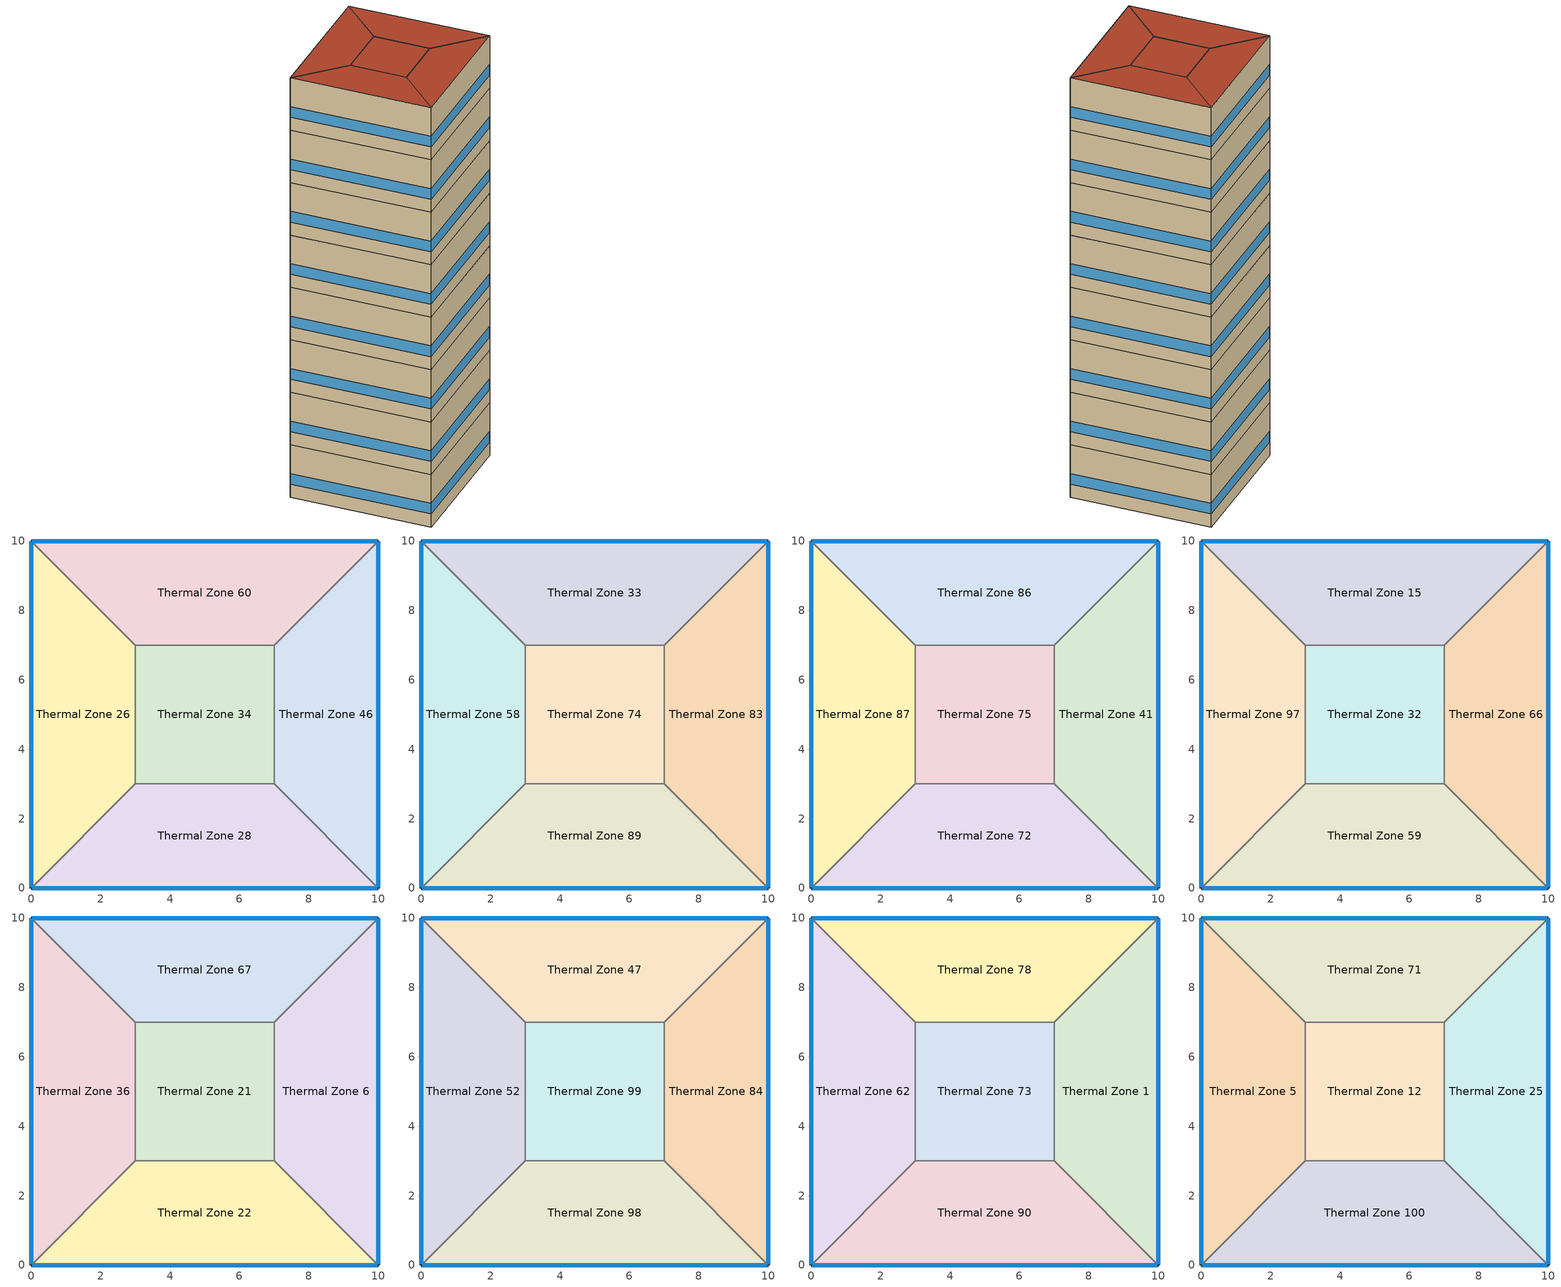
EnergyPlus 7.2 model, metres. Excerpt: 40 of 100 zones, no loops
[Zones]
Thermal Zone 34
 floor to Thermal Zone 53 (000_Interior Floor): 3,3 3,7 7,7 7,3 z48
 wall to Thermal Zone 26 (000_Interior Wall): 3,7 3,3 z48:52
 wall to Thermal Zone 60 (000_Interior Wall): 7,7 3,7 z48:52
 wall to Thermal Zone 28 (000_Interior Wall): 3,3 7,3 z48:52
 wall to Thermal Zone 46 (000_Interior Wall): 7,3 7,7 z48:52
Thermal Zone 46
 floor to Thermal Zone 37 (000_Interior Floor): 10,10 10,0 7,3 7,7 z48
 wall outside (ASHRAE_189.1-2009_ExtWall_SteelFrame_ClimateZone 4-8): 10,0 10,10 z48:52
 wall to Thermal Zone 60 (000_Interior Wall): 10,10 7,7 z48:52
 wall to Thermal Zone 28 (000_Interior Wall): 7,3 10,0 z48:52
 window (ASHRAE_189.1-2009_ExtWindow_ClimateZone 4-5): 10,0.03 10,9.97 z49:49.8
Thermal Zone 60
 floor to Thermal Zone 76 (000_Interior Floor): 0,10 10,10 7,7 3,7 z48
 wall outside (ASHRAE_189.1-2009_ExtWall_SteelFrame_ClimateZone 4-8): 10,10 0,10 z48:52
 wall to Thermal Zone 26 (000_Interior Wall): 0,10 3,7 z48:52
 window (ASHRAE_189.1-2009_ExtWindow_ClimateZone 4-5): 9.97,10 0.03,10 z49:49.8
Thermal Zone 28
 floor to Thermal Zone 96 (000_Interior Floor): 10,0 0,0 3,3 7,3 z48
 wall outside (ASHRAE_189.1-2009_ExtWall_SteelFrame_ClimateZone 4-8): 0,0 10,0 z48:52
 wall to Thermal Zone 26 (000_Interior Wall): 3,3 0,0 z48:52
 window (ASHRAE_189.1-2009_ExtWindow_ClimateZone 4-5): 0.03,0 9.97,0 z49:49.8
Thermal Zone 26
 floor to Thermal Zone 18 (000_Interior Floor): 0,0 0,10 3,7 3,3 z48
 wall outside (ASHRAE_189.1-2009_ExtWall_SteelFrame_ClimateZone 4-8): 0,10 0,0 z48:52
 window (ASHRAE_189.1-2009_ExtWindow_ClimateZone 4-5): 0,9.97 0,0.03 z49:49.8
Thermal Zone 58
 floor to Thermal Zone 26 (000_Interior Floor): 0,0 0,10 3,7 3,3 z52
 wall outside (ASHRAE_189.1-2009_ExtWall_SteelFrame_ClimateZone 4-8): 0,10 0,0 z52:56
 wall to Thermal Zone 33 (000_Interior Wall): 3,7 0,10 z52:56
 wall to Thermal Zone 74 (000_Interior Wall): 3,3 3,7 z52:56
 wall to Thermal Zone 89 (000_Interior Wall): 0,0 3,3 z52:56
 window (ASHRAE_189.1-2009_ExtWindow_ClimateZone 4-5): 0,9.97 0,0.03 z53:53.8
Thermal Zone 89
 floor to Thermal Zone 28 (000_Interior Floor): 10,0 0,0 3,3 7,3 z52
 wall outside (ASHRAE_189.1-2009_ExtWall_SteelFrame_ClimateZone 4-8): 0,0 10,0 z52:56
 wall to Thermal Zone 83 (000_Interior Wall): 10,0 7,3 z52:56
 wall to Thermal Zone 74 (000_Interior Wall): 7,3 3,3 z52:56
 window (ASHRAE_189.1-2009_ExtWindow_ClimateZone 4-5): 0.03,0 9.97,0 z53:53.8
Thermal Zone 83
 floor to Thermal Zone 46 (000_Interior Floor): 10,10 10,0 7,3 7,7 z52
 wall outside (ASHRAE_189.1-2009_ExtWall_SteelFrame_ClimateZone 4-8): 10,0 10,10 z52:56
 wall to Thermal Zone 74 (000_Interior Wall): 7,7 7,3 z52:56
 wall to Thermal Zone 33 (000_Interior Wall): 10,10 7,7 z52:56
 window (ASHRAE_189.1-2009_ExtWindow_ClimateZone 4-5): 10,0.03 10,9.97 z53:53.8
Thermal Zone 33
 floor to Thermal Zone 60 (000_Interior Floor): 0,10 10,10 7,7 3,7 z52
 wall outside (ASHRAE_189.1-2009_ExtWall_SteelFrame_ClimateZone 4-8): 10,10 0,10 z52:56
 wall to Thermal Zone 74 (000_Interior Wall): 3,7 7,7 z52:56
 window (ASHRAE_189.1-2009_ExtWindow_ClimateZone 4-5): 9.97,10 0.03,10 z53:53.8
Thermal Zone 74
 floor to Thermal Zone 34 (000_Interior Floor): 3,3 3,7 7,7 7,3 z52
Thermal Zone 41
 floor to Thermal Zone 83 (000_Interior Floor): 10,10 10,0 7,3 7,7 z56
 wall outside (ASHRAE_189.1-2009_ExtWall_SteelFrame_ClimateZone 4-8): 10,0 10,10 z56:60
 wall to Thermal Zone 86 (000_Interior Wall): 10,10 7,7 z56:60
 wall to Thermal Zone 72 (000_Interior Wall): 7,3 10,0 z56:60
 wall to Thermal Zone 75 (000_Interior Wall): 7,7 7,3 z56:60
 window (ASHRAE_189.1-2009_ExtWindow_ClimateZone 4-5): 10,0.03 10,9.97 z57:57.8
Thermal Zone 86
 floor to Thermal Zone 33 (000_Interior Floor): 0,10 10,10 7,7 3,7 z56
 wall outside (ASHRAE_189.1-2009_ExtWall_SteelFrame_ClimateZone 4-8): 10,10 0,10 z56:60
 wall to Thermal Zone 87 (000_Interior Wall): 0,10 3,7 z56:60
 wall to Thermal Zone 75 (000_Interior Wall): 3,7 7,7 z56:60
 window (ASHRAE_189.1-2009_ExtWindow_ClimateZone 4-5): 9.97,10 0.03,10 z57:57.8
Thermal Zone 75
 floor to Thermal Zone 74 (000_Interior Floor): 3,3 3,7 7,7 7,3 z56
 wall to Thermal Zone 87 (000_Interior Wall): 3,7 3,3 z56:60
 wall to Thermal Zone 72 (000_Interior Wall): 3,3 7,3 z56:60
Thermal Zone 72
 floor to Thermal Zone 89 (000_Interior Floor): 10,0 0,0 3,3 7,3 z56
 wall outside (ASHRAE_189.1-2009_ExtWall_SteelFrame_ClimateZone 4-8): 0,0 10,0 z56:60
 wall to Thermal Zone 87 (000_Interior Wall): 3,3 0,0 z56:60
 window (ASHRAE_189.1-2009_ExtWindow_ClimateZone 4-5): 0.03,0 9.97,0 z57:57.8
Thermal Zone 87
 floor to Thermal Zone 58 (000_Interior Floor): 0,0 0,10 3,7 3,3 z56
 wall outside (ASHRAE_189.1-2009_ExtWall_SteelFrame_ClimateZone 4-8): 0,10 0,0 z56:60
 window (ASHRAE_189.1-2009_ExtWindow_ClimateZone 4-5): 0,9.97 0,0.03 z57:57.8
Thermal Zone 32
 floor to Thermal Zone 75 (000_Interior Floor): 3,3 3,7 7,7 7,3 z60
 wall to Thermal Zone 97 (000_Interior Wall): 3,7 3,3 z60:64
 wall to Thermal Zone 66 (000_Interior Wall): 7,3 7,7 z60:64
 wall to Thermal Zone 59 (000_Interior Wall): 3,3 7,3 z60:64
 wall to Thermal Zone 15 (000_Interior Wall): 7,7 3,7 z60:64
Thermal Zone 59
 floor to Thermal Zone 72 (000_Interior Floor): 10,0 0,0 3,3 7,3 z60
 wall outside (ASHRAE_189.1-2009_ExtWall_SteelFrame_ClimateZone 4-8): 0,0 10,0 z60:64
 wall to Thermal Zone 97 (000_Interior Wall): 3,3 0,0 z60:64
 wall to Thermal Zone 66 (000_Interior Wall): 10,0 7,3 z60:64
 window (ASHRAE_189.1-2009_ExtWindow_ClimateZone 4-5): 0.03,0 9.97,0 z61:61.8
Thermal Zone 66
 floor to Thermal Zone 41 (000_Interior Floor): 10,10 10,0 7,3 7,7 z60
 wall outside (ASHRAE_189.1-2009_ExtWall_SteelFrame_ClimateZone 4-8): 10,0 10,10 z60:64
 wall to Thermal Zone 15 (000_Interior Wall): 10,10 7,7 z60:64
 window (ASHRAE_189.1-2009_ExtWindow_ClimateZone 4-5): 10,0.03 10,9.97 z61:61.8
Thermal Zone 15
 floor to Thermal Zone 86 (000_Interior Floor): 0,10 10,10 7,7 3,7 z60
 wall outside (ASHRAE_189.1-2009_ExtWall_SteelFrame_ClimateZone 4-8): 10,10 0,10 z60:64
 wall to Thermal Zone 97 (000_Interior Wall): 0,10 3,7 z60:64
 window (ASHRAE_189.1-2009_ExtWindow_ClimateZone 4-5): 9.97,10 0.03,10 z61:61.8
Thermal Zone 97
 floor to Thermal Zone 87 (000_Interior Floor): 0,0 0,10 3,7 3,3 z60
 wall outside (ASHRAE_189.1-2009_ExtWall_SteelFrame_ClimateZone 4-8): 0,10 0,0 z60:64
 window (ASHRAE_189.1-2009_ExtWindow_ClimateZone 4-5): 0,9.97 0,0.03 z61:61.8
Thermal Zone 21
 floor to Thermal Zone 32 (000_Interior Floor): 3,3 3,7 7,7 7,3 z64
 wall to Thermal Zone 67 (000_Interior Wall): 7,7 3,7 z64:68
 wall to Thermal Zone 36 (000_Interior Wall): 3,7 3,3 z64:68
 wall to Thermal Zone 22 (000_Interior Wall): 3,3 7,3 z64:68
 wall to Thermal Zone 6 (000_Interior Wall): 7,3 7,7 z64:68
Thermal Zone 67
 floor to Thermal Zone 15 (000_Interior Floor): 0,10 10,10 7,7 3,7 z64
 wall outside (ASHRAE_189.1-2009_ExtWall_SteelFrame_ClimateZone 4-8): 10,10 0,10 z64:68
 wall to Thermal Zone 36 (000_Interior Wall): 0,10 3,7 z64:68
 wall to Thermal Zone 6 (000_Interior Wall): 7,7 10,10 z64:68
 window (ASHRAE_189.1-2009_ExtWindow_ClimateZone 4-5): 9.97,10 0.03,10 z65:65.8
Thermal Zone 36
 floor to Thermal Zone 97 (000_Interior Floor): 0,0 0,10 3,7 3,3 z64
 wall outside (ASHRAE_189.1-2009_ExtWall_SteelFrame_ClimateZone 4-8): 0,10 0,0 z64:68
 wall to Thermal Zone 22 (000_Interior Wall): 0,0 3,3 z64:68
 window (ASHRAE_189.1-2009_ExtWindow_ClimateZone 4-5): 0,9.97 0,0.03 z65:65.8
Thermal Zone 6
 floor to Thermal Zone 66 (000_Interior Floor): 10,10 10,0 7,3 7,7 z64
 wall outside (ASHRAE_189.1-2009_ExtWall_SteelFrame_ClimateZone 4-8): 10,0 10,10 z64:68
 wall to Thermal Zone 22 (000_Interior Wall): 7,3 10,0 z64:68
 window (ASHRAE_189.1-2009_ExtWindow_ClimateZone 4-5): 10,0.03 10,9.97 z65:65.8
Thermal Zone 22
 floor to Thermal Zone 59 (000_Interior Floor): 10,0 0,0 3,3 7,3 z64
 wall outside (ASHRAE_189.1-2009_ExtWall_SteelFrame_ClimateZone 4-8): 0,0 10,0 z64:68
 window (ASHRAE_189.1-2009_ExtWindow_ClimateZone 4-5): 0.03,0 9.97,0 z65:65.8
Thermal Zone 99
 floor to Thermal Zone 21 (000_Interior Floor): 3,3 3,7 7,7 7,3 z68
 wall to Thermal Zone 52 (000_Interior Wall): 3,7 3,3 z68:72
 wall to Thermal Zone 98 (000_Interior Wall): 3,3 7,3 z68:72
 wall to Thermal Zone 47 (000_Interior Wall): 7,7 3,7 z68:72
 wall to Thermal Zone 84 (000_Interior Wall): 7,3 7,7 z68:72
Thermal Zone 98
 floor to Thermal Zone 22 (000_Interior Floor): 10,0 0,0 3,3 7,3 z68
 wall outside (ASHRAE_189.1-2009_ExtWall_SteelFrame_ClimateZone 4-8): 0,0 10,0 z68:72
 wall to Thermal Zone 84 (000_Interior Wall): 10,0 7,3 z68:72
 wall to Thermal Zone 52 (000_Interior Wall): 3,3 0,0 z68:72
 window (ASHRAE_189.1-2009_ExtWindow_ClimateZone 4-5): 0.03,0 9.97,0 z69:69.8
Thermal Zone 84
 floor to Thermal Zone 6 (000_Interior Floor): 10,10 10,0 7,3 7,7 z68
 wall outside (ASHRAE_189.1-2009_ExtWall_SteelFrame_ClimateZone 4-8): 10,0 10,10 z68:72
 wall to Thermal Zone 47 (000_Interior Wall): 10,10 7,7 z68:72
 window (ASHRAE_189.1-2009_ExtWindow_ClimateZone 4-5): 10,0.03 10,9.97 z69:69.8
Thermal Zone 52
 floor to Thermal Zone 36 (000_Interior Floor): 0,0 0,10 3,7 3,3 z68
 wall outside (ASHRAE_189.1-2009_ExtWall_SteelFrame_ClimateZone 4-8): 0,10 0,0 z68:72
 wall to Thermal Zone 47 (000_Interior Wall): 3,7 0,10 z68:72
 window (ASHRAE_189.1-2009_ExtWindow_ClimateZone 4-5): 0,9.97 0,0.03 z69:69.8
Thermal Zone 47
 floor to Thermal Zone 67 (000_Interior Floor): 0,10 10,10 7,7 3,7 z68
 wall outside (ASHRAE_189.1-2009_ExtWall_SteelFrame_ClimateZone 4-8): 10,10 0,10 z68:72
 window (ASHRAE_189.1-2009_ExtWindow_ClimateZone 4-5): 9.97,10 0.03,10 z69:69.8
Thermal Zone 1
 floor to Thermal Zone 84 (000_Interior Floor): 10,10 10,0 7,3 7,7 z72
 wall outside (ASHRAE_189.1-2009_ExtWall_SteelFrame_ClimateZone 4-8): 10,0 10,10 z72:76
 wall to Thermal Zone 90 (000_Interior Wall): 7,3 10,0 z72:76
 wall to Thermal Zone 73 (000_Interior Wall): 7,7 7,3 z72:76
 wall to Thermal Zone 78 (000_Interior Wall): 10,10 7,7 z72:76
 window (ASHRAE_189.1-2009_ExtWindow_ClimateZone 4-5): 10,0.03 10,9.97 z73:73.8
Thermal Zone 73
 floor to Thermal Zone 99 (000_Interior Floor): 3,3 3,7 7,7 7,3 z72
 wall to Thermal Zone 78 (000_Interior Wall): 7,7 3,7 z72:76
 wall to Thermal Zone 90 (000_Interior Wall): 3,3 7,3 z72:76
 wall to Thermal Zone 62 (000_Interior Wall): 3,7 3,3 z72:76
Thermal Zone 90
 floor to Thermal Zone 98 (000_Interior Floor): 10,0 0,0 3,3 7,3 z72
 wall outside (ASHRAE_189.1-2009_ExtWall_SteelFrame_ClimateZone 4-8): 0,0 10,0 z72:76
 wall to Thermal Zone 62 (000_Interior Wall): 3,3 0,0 z72:76
 window (ASHRAE_189.1-2009_ExtWindow_ClimateZone 4-5): 0.03,0 9.97,0 z73:73.8
Thermal Zone 62
 floor to Thermal Zone 52 (000_Interior Floor): 0,0 0,10 3,7 3,3 z72
 wall outside (ASHRAE_189.1-2009_ExtWall_SteelFrame_ClimateZone 4-8): 0,10 0,0 z72:76
 wall to Thermal Zone 78 (000_Interior Wall): 3,7 0,10 z72:76
 window (ASHRAE_189.1-2009_ExtWindow_ClimateZone 4-5): 0,9.97 0,0.03 z73:73.8
Thermal Zone 78
 floor to Thermal Zone 47 (000_Interior Floor): 0,10 10,10 7,7 3,7 z72
 wall outside (ASHRAE_189.1-2009_ExtWall_SteelFrame_ClimateZone 4-8): 10,10 0,10 z72:76
 window (ASHRAE_189.1-2009_ExtWindow_ClimateZone 4-5): 9.97,10 0.03,10 z73:73.8
Thermal Zone 25
 floor to Thermal Zone 1 (000_Interior Floor): 10,10 10,0 7,3 7,7 z76
 wall outside (ASHRAE_189.1-2009_ExtWall_SteelFrame_ClimateZone 4-8): 10,0 10,10 z76:80
 wall to Thermal Zone 100 (000_Interior Wall): 7,3 10,0 z76:80
 wall to Thermal Zone 71 (000_Interior Wall): 10,10 7,7 z76:80
 wall to Thermal Zone 12 (000_Interior Wall): 7,7 7,3 z76:80
 window (ASHRAE_189.1-2009_ExtWindow_ClimateZone 4-5): 10,0.03 10,9.97 z77:77.8
 roof outside (ASHRAE_189.1-2009_ExtRoof_IEAD_ClimateZone 2-5): 7,7 7,3 10,0 10,10 z80
Thermal Zone 71
 floor to Thermal Zone 78 (000_Interior Floor): 0,10 10,10 7,7 3,7 z76
 wall outside (ASHRAE_189.1-2009_ExtWall_SteelFrame_ClimateZone 4-8): 10,10 0,10 z76:80
 wall to Thermal Zone 5 (000_Interior Wall): 0,10 3,7 z76:80
 wall to Thermal Zone 12 (000_Interior Wall): 3,7 7,7 z76:80
 window (ASHRAE_189.1-2009_ExtWindow_ClimateZone 4-5): 9.97,10 0.03,10 z77:77.8
 roof outside (ASHRAE_189.1-2009_ExtRoof_IEAD_ClimateZone 2-5): 3,7 7,7 10,10 0,10 z80
Thermal Zone 5
 floor to Thermal Zone 62 (000_Interior Floor): 0,0 0,10 3,7 3,3 z76
 wall outside (ASHRAE_189.1-2009_ExtWall_SteelFrame_ClimateZone 4-8): 0,10 0,0 z76:80
 wall to Thermal Zone 12 (000_Interior Wall): 3,3 3,7 z76:80
 wall to Thermal Zone 100 (000_Interior Wall): 0,0 3,3 z76:80
 window (ASHRAE_189.1-2009_ExtWindow_ClimateZone 4-5): 0,9.97 0,0.03 z77:77.8
 roof outside (ASHRAE_189.1-2009_ExtRoof_IEAD_ClimateZone 2-5): 3,3 3,7 0,10 0,0 z80
Thermal Zone 100
 floor to Thermal Zone 90 (000_Interior Floor): 10,0 0,0 3,3 7,3 z76
 wall outside (ASHRAE_189.1-2009_ExtWall_SteelFrame_ClimateZone 4-8): 0,0 10,0 z76:80
 wall to Thermal Zone 12 (000_Interior Wall): 7,3 3,3 z76:80
 window (ASHRAE_189.1-2009_ExtWindow_ClimateZone 4-5): 0.03,0 9.97,0 z77:77.8
 roof outside (ASHRAE_189.1-2009_ExtRoof_IEAD_ClimateZone 2-5): 7,3 3,3 0,0 10,0 z80
Thermal Zone 12
 floor to Thermal Zone 73 (000_Interior Floor): 3,3 3,7 7,7 7,3 z76
 roof outside (ASHRAE_189.1-2009_ExtRoof_IEAD_ClimateZone 2-5): 7,3 7,7 3,7 3,3 z80
[Site:Location]
Philadelphia International Ap_PA_USA Design_Conditions: Latitude {deg}=39.87; Longitude {deg}=-75.23; Time Zone {hr}=-5; Elevation {m}=2
[SizingPeriod:DesignDay] Day of Month=21; Dry-Bulb Temperature Range Modifier Type=DefaultMultipliers; Barometric Pressure {Pa}=101301; Rain Indicator=No; Snow Indicator=No; Daylight Saving Time Indicator=No
Name | Month | Day Type | Maximum Dry-Bulb Temperature {C} | Daily Dry-Bulb Temperature Range {deltaC} | Humidity Condition Type | Wetbulb or DewPoint at Maximum Dry-Bulb {C} | Wind Speed {m/s} | Wind Direction {deg} | Solar Model Indicator | ASHRAE Clear Sky Optical Depth for Beam Irradiance (taub) | ASHRAE Clear Sky Optical Depth for Diffuse Irradiance (taud) | Sky Clearness | Enthalpy at Maximum Dry-Bulb {J/kg}
Philadelphia International Ap Ann Clg 2% Condns DB=>MWB | 7 | SummerDesignDay | 31.1 | 9.4 | Wetbulb | 22.8 | 5 | 240 | ASHRAETau | 0.55 | 1.776
Philadelphia International Ap Ann Hum_n 99% Condns DP=>MCDB | 1 | WinterDesignDay | -6.7 | 0 | Dewpoint | -18 | 5.2 | 290 | ASHRAEClearSky |  |  | 0
Philadelphia International Ap Ann Clg .4% Condns Enth=>MDB | 7 | SummerDesignDay | 31.7 | 9.4 | Enthalpy |  | 5 | 240 | ASHRAETau | 0.55 | 1.776 |  | 79100
Philadelphia International Ap Ann Htg 99.6% Condns DB | 1 | WinterDesignDay | -10.8 | 0 | Wetbulb | -10.8 | 5.2 | 290 | ASHRAEClearSky |  |  | 0
[Building]
Building 1
[Material] Thermal Absorptance=0.9
Name | Roughness | Thickness {m} | Conductivity {W/m-K} | Density {kg/m3} | Specific Heat {J/kg-K} | Solar Absorptance | Visible Absorptance
000_M11 100mm lightweight concrete | MediumRough | 0.1016 | 0.53 | 1280 | 840 | 0.7 | 0.7
Roof Insulation [21] | MediumRough | 0.2105 | 0.049 | 265 | 836.8 | 0.7 | 0.7
Roof Membrane | VeryRough | 0.0095 | 0.16 | 1121.29 | 1460 | 0.7 | 0.7
Metal Decking | MediumSmooth | 0.0015 | 45.006 | 7680 | 418.4 | 0.7 | 0.3
Wall Insulation [39] | MediumRough | 0.1184 | 0.045 | 265 | 836.8 | 0.7 | 0.7
1/2IN Gypsum | Smooth | 0.0127 | 0.16 | 784.9 | 830 | 0.92 | 0.92
000_G01a 19mm gypsum board | MediumSmooth | 0.019 | 0.16 | 800 | 1090 | 0.7 | 0.7
000_F16 Acoustic tile | MediumSmooth | 0.0191 | 0.06 | 368 | 590 | 0.7 | 0.7
[Material:AirGap]
Name | Thermal Resistance {m2-K/W}
000_F05 Ceiling air space resistance | 0.18
000_F04 Wall air space resistance | 0.15
[Material:NoMass]
MAT-SHEATH: Roughness=Rough; Thermal Resistance {m2-K/W}=0.3626; Thermal Absorptance=0.9; Solar Absorptance=0.7; Visible Absorptance=0.7
[WindowMaterial:Glazing]
Theoretical Glass [207]: Optical Data Type=SpectralAverage; Thickness {m}=0.003; Solar Transmittance at Normal Incidence=0.3311; Front Side Solar Reflectance at Normal Incidence=0.6189; Back Side Solar Reflectance at Normal Incidence=0.6189; Visible Transmittance at Normal Incidence=0.44; Front Side Visible Reflectance at Normal Incidence=0.51; Back Side Visible Reflectance at Normal Incidence=0.51; Infrared Transmittance at Normal Incidence=0; Front Side Infrared Hemispherical Emissivity=0.9; Back Side Infrared Hemispherical Emissivity=0.9; Conductivity {W/m-K}=0.0133; Dirt Correction Factor for Solar and Visible Transmittance=1; Solar Diffusing=No
[Construction]
ASHRAE_189.1-2009_ExtWindow_ClimateZone 4-5: Theoretical Glass [207]
ASHRAE_189.1-2009_ExtWall_SteelFrame_ClimateZone 4-8: MAT-SHEATH, Wall Insulation [39], 1/2IN Gypsum
ASHRAE_189.1-2009_ExtRoof_IEAD_ClimateZone 2-5: Roof Membrane, Roof Insulation [21], Metal Decking
000_Interior Floor: 000_F16 Acoustic tile, 000_F05 Ceiling air space resistance, 000_M11 100mm lightweight concrete
000_Interior Wall: 000_G01a 19mm gypsum board, 000_F04 Wall air space resistance, 000_G01a 19mm gypsum board
[Zone]
Thermal Zone 99; Thermal Zone 32; Thermal Zone 58; Thermal Zone 41; Thermal Zone 59; Thermal Zone 25; Thermal Zone 66; Thermal Zone 34; Thermal Zone 1; Thermal Zone 73; Thermal Zone 90; Thermal Zone 71; Thermal Zone 86; Thermal Zone 46; Thermal Zone 62; Thermal Zone 98; Thermal Zone 21; Thermal Zone 60; Thermal Zone 89; Thermal Zone 78; Thermal Zone 28; Thermal Zone 5; Thermal Zone 67; Thermal Zone 100; Thermal Zone 75; Thermal Zone 36; Thermal Zone 15; Thermal Zone 97; Thermal Zone 84; Thermal Zone 12; Thermal Zone 83; Thermal Zone 52; Thermal Zone 33; Thermal Zone 47; Thermal Zone 74; Thermal Zone 6; Thermal Zone 26; Thermal Zone 72; Thermal Zone 22; Thermal Zone 87
